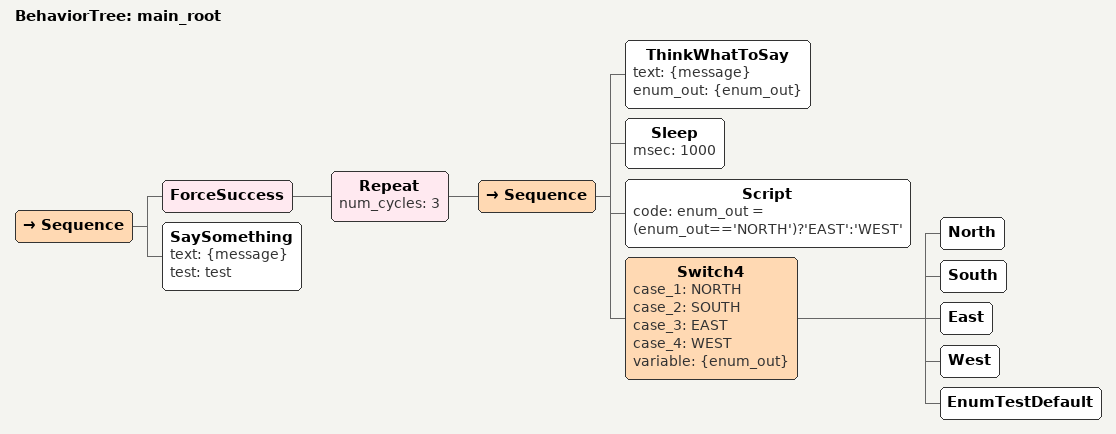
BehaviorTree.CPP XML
<?xml version="1.0" encoding="UTF-8"?>
<root BTCPP_format="4">
  <BehaviorTree ID="main_root">
    <Sequence>
      <ForceSuccess>
        <Repeat num_cycles="3">
          <Sequence>
            <ThinkWhatToSay text="{message}"
                            enum_out="{enum_out}"/>
            <Sleep msec="1000"/>
            <Script code="enum_out = (enum_out=='NORTH')?'EAST':'WEST'"/>
            <Switch4 case_1="NORTH"
                     case_2="SOUTH"
                     case_3="EAST"
                     case_4="WEST"
                     variable="{enum_out}">
              <North/>
              <South/>
              <East/>
              <West/>
              <EnumTestDefault/>
            </Switch4>
          </Sequence>
        </Repeat>
      </ForceSuccess>
      <SaySomething text="{message}"
                    test="test"/>
    </Sequence>
  </BehaviorTree>

</root>
